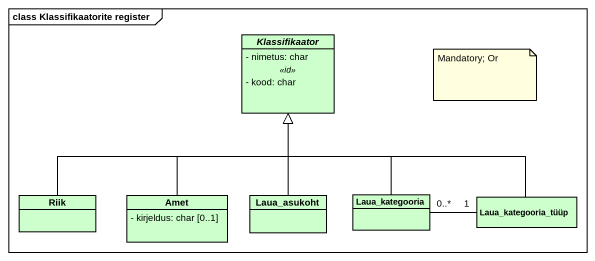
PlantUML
@startuml
mainframe class Klassifikaatorite register
hide circle
hide empty members
skinparam classAttributeIconSize 0
abstract class Klassifikaator #CCFFCC {
  - nimetus: char
  .. <<id>> ..
  - kood: char
}
class Riik #CCFFCC
class Amet #CCFFCC {
  - kirjeldus: char [0..1]
}
class Laua_asukoht #CCFFCC
class Laua_kategooria #CCFFCC
class Laua_kategooria_tüüp #CCFFCC
Riik -up-|> Klassifikaator
Amet -up-|> Klassifikaator
Laua_asukoht -up-|> Klassifikaator
Laua_kategooria -up-|> Klassifikaator
Laua_kategooria_tüüp -left-|> Klassifikaator
Laua_kategooria_tüüp "1" -left- "0..*" Laua_kategooria
note as N1
  Mandatory; Or
end note
@enduml
